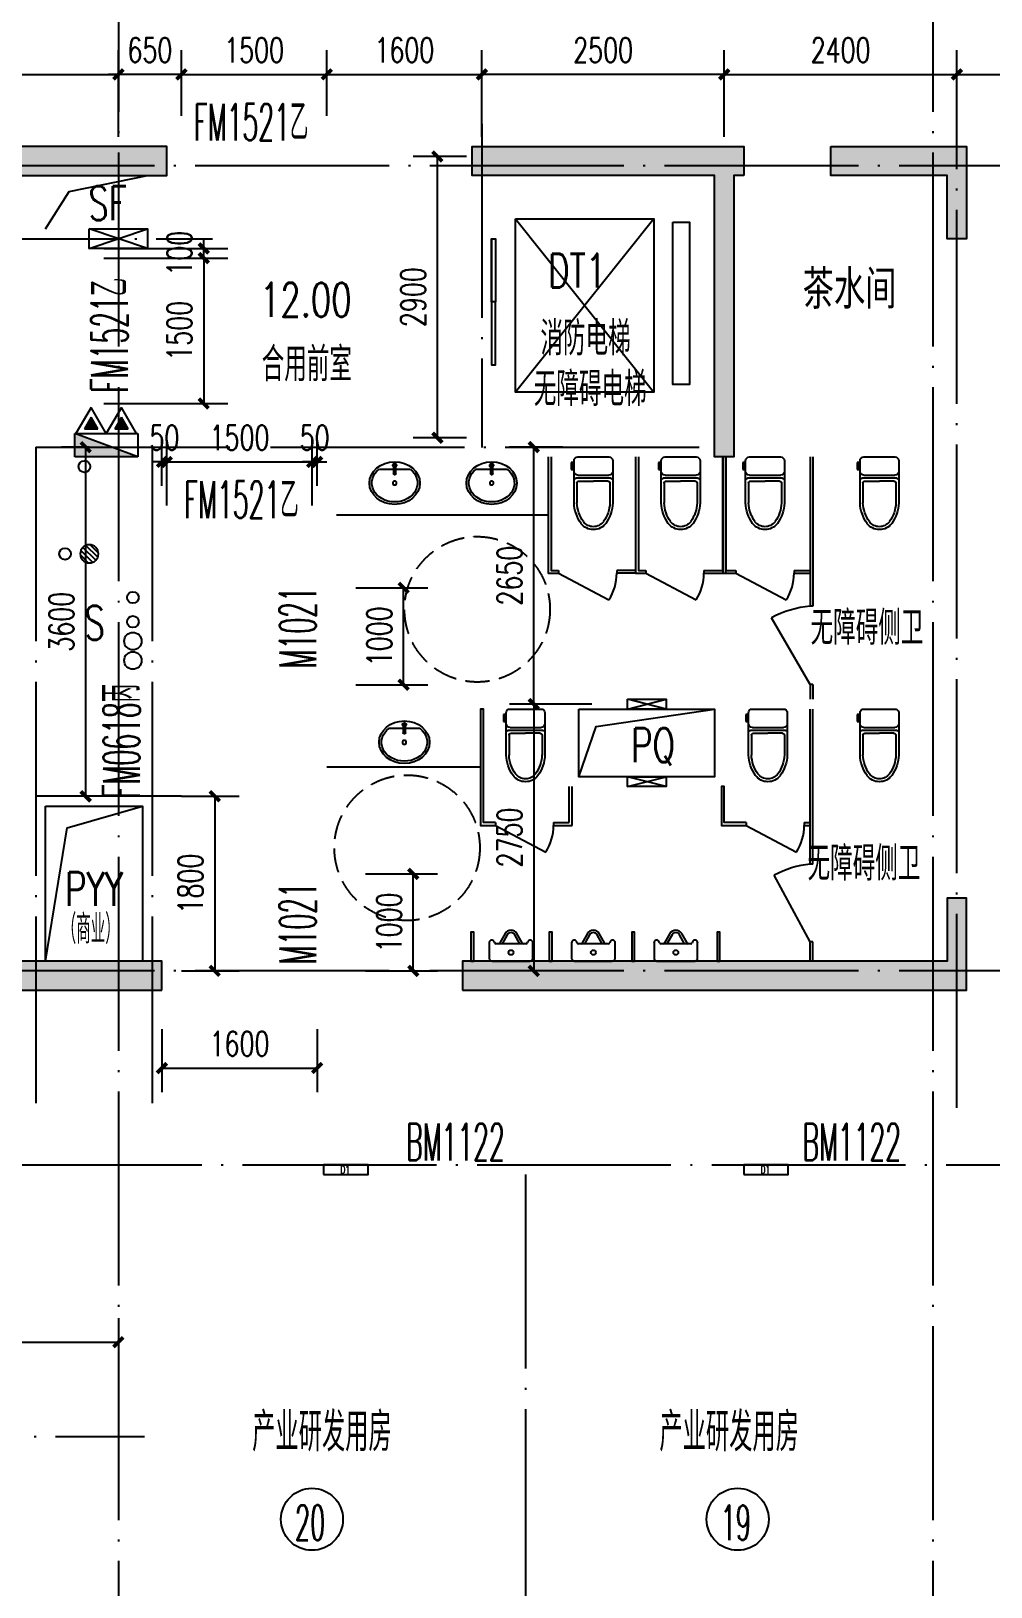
# Model space of a CAD drawing. Extents: x 1980812 to 2578970, y -669191 to 284498.
# Drawn here: x 2010667 to 2020566, y -249983 to -233941 of the extents above; entities that cross this region are included whole.
import ezdxf
from ezdxf.enums import TextEntityAlignment as Align

# ---------------------------------------------------------------- set-up
doc = ezdxf.new("R2010")
doc.units = 0
doc.header["$LTSCALE"] = 1000
doc.header["$MEASUREMENT"] = 0
for name, pattern in [('CONTINOUS', [0]), ('DASH', [0.35, 0.25, -0.1]), ('DOTE', [2.42, 2, -0.2, 0.02, -0.2]), ('J-A栋塔楼平面图$0$DOTE', [2.42, 2, -0.2, 0.02, -0.2])]:
    doc.linetypes.add(name, pattern=pattern)
for name, color, linetype in [('0-文字（防火门)', 22, 'Continuous'), ('A-FLOR-PFIX', 253, 'Continuous'), ('A-FLOR-TPTN', 44, 'Continuous'), ('COLU', 6, 'Continuous'), ('COLU_HATCH', 251, 'Continuous'), ('dote', 1, 'DOTE'), ('DQ-L', 2, 'Continuous'), ('DQ2', 2, 'Continuous'), ('EQUIP_地漏', 255, 'Continuous'), ('EQUIP_消火栓', 255, 'Continuous'), ('J-A栋塔楼平面图$0$DOTE', 16, 'J-A栋塔楼平面图$0$DOTE'), ('LINE', 31, 'Continuous'), ('VALVE_喷淋', 255, 'Continuous'), ('VPIPE-喷淋', 220, 'Continuous'), ('VPIPE-废水', 30, 'Continuous'), ('VPIPE-污水', 50, 'Continuous'), ('VPIPE-消防', 20, 'Continuous'), ('WINDOW', 2, 'Continuous'), ('房号', 231, 'Continuous'), ('房间名称', 7, 'Continuous'), ('栏杆', 143, 'Continuous'), ('留洞', 63, 'CONTINOUS'), ('空线', 3, 'Continuous'), ('详细尺寸', 11, 'Continuous'), ('详细标注', 231, 'Continuous'), ('门窗编号', 56, 'Continuous'), ('门窗编号（回迁图纸）', 56, 'Continuous')]:
    doc.layers.add(name, color=color, linetype=linetype)
doc.styles.add('_TCH_DIM_T3', font='SIMPLEX', dxfattribs={"width": 0.705882, "bigfont": 'GBCBIG'})
doc.styles.add('D8', font='txtw.shx', dxfattribs={"width": 0.7, "bigfont": 'hztxtw.shx'})
doc.styles.add('DD-CH', font='archs.shx', dxfattribs={"width": 0.75, "bigfont": 'hzxy.shx'})
doc.styles.add('HZF', font='ROMANS2', dxfattribs={"width": 0.7, "bigfont": 'HZDF2'})
doc.styles.add('HZTXTW', font='txtw.shx', dxfattribs={"width": 0.6, "bigfont": 'hztxtw.shx'})
doc.dimstyles.new('_TCH_ARCH&&100', dxfattribs={"dimtxt": 255, "dimasz": 100, "dimexe": 250, "dimexo": 300, "dimgap": 122.5, "dimtad": 1, "dimdec": 0, "dimzin": 0, "dimdsep": 46, "dimtxsty": '_TCH_DIM_T3', "dimblk": 'ARCHTICK', "dimcen": 0.09, "dimclrt": 7, "dimazin": 2, "dimtfac": 1, "dimtdec": 0, "dimtix": 1, "dimtmove": 2, "dimatfit": 3, "dimfxl": 1, "dimtolj": 1, "dimtzin": 0, "dimarcsym": 0})

# ---------------------------------------------------------------- blocks, each defined once
blk = doc.blocks.new('_ArchTick')
at = {"color": 0, "linetype": 'ByBlock', "const_width": 0.4}
blk.add_lwpolyline([(-0.5, -0.5), (0.5, 0.5)], dxfattribs=at)
blk = doc.blocks.new('*D1397')
at = {"layer": 'Defpoints', "color": 0, "transparency": 16777216}
for p in [(-10475, 2848), (-11975, 2100), (-10475, 2100)]:
    blk.add_point(p, dxfattribs=at)
at = {"layer": '详细标注', "color": 0, "lineweight": -2, "transparency": 16777216}
for p, q in [((-11975, 2400), (-11975, 3098)), ((-10475, 2400), (-10475, 3098)), ((-11975, 2848), (-10475, 2848))]:
    blk.add_line(p, q, dxfattribs=at)
at = {"layer": '详细标注', "color": 0, "lineweight": -2, "transparency": 16777216, "xscale": 100, "yscale": 100, "zscale": 100, "rotation": 180}
blk.add_blockref('_ArchTick', (-11975, 2848), dxfattribs=at)
at = {"layer": '详细标注', "color": 0, "lineweight": -2, "transparency": 16777216, "xscale": 100, "yscale": 100, "zscale": 100}
blk.add_blockref('_ArchTick', (-10475, 2848), dxfattribs=at)
at = {"layer": '详细标注', "color": 7, "transparency": 16777216, "insert": (-11225, 3098), "char_height": 255, "attachment_point": 5, "style": '_TCH_DIM_T3'}
blk.add_mtext('\\A1;1500', dxfattribs=at)
blk = doc.blocks.new('*D1398')
at = {"layer": 'Defpoints', "color": 0, "transparency": 16777216}
for p in [(-10425, 2848), (-10475, 2300), (-10425, 2300)]:
    blk.add_point(p, dxfattribs=at)
at = {"layer": '详细标注', "color": 0, "lineweight": -2, "transparency": 16777216}
for p, q in [((-10475, 2600), (-10475, 3098)), ((-10425, 2600), (-10425, 3098)), ((-10475, 2848), (-10575, 2848)), ((-10475, 2848), (-10425, 2848)), ((-10425, 2848), (-10325, 2848))]:
    blk.add_line(p, q, dxfattribs=at)
at = {"layer": '详细标注', "color": 0, "lineweight": -2, "transparency": 16777216, "xscale": 100, "yscale": 100, "zscale": 100}
blk.add_blockref('_ArchTick', (-10475, 2848), dxfattribs=at)
at = {"layer": '详细标注', "color": 0, "lineweight": -2, "transparency": 16777216, "xscale": 100, "yscale": 100, "zscale": 100, "rotation": 180}
blk.add_blockref('_ArchTick', (-10425, 2848), dxfattribs=at)
at = {"layer": '详细标注', "color": 7, "transparency": 16777216, "insert": (-10450, 3098), "char_height": 255, "attachment_point": 5, "style": '_TCH_DIM_T3'}
blk.add_mtext('\\A1;50', dxfattribs=at)
blk = doc.blocks.new('*D1399')
at = {"layer": 'Defpoints', "color": 0, "transparency": 16777216}
for p in [(-12025, 2848), (-12025, 2300), (-11975, 2300)]:
    blk.add_point(p, dxfattribs=at)
at = {"layer": '详细标注', "color": 0, "lineweight": -2, "transparency": 16777216}
for p, q in [((-12025, 2600), (-12025, 3098)), ((-11975, 2600), (-11975, 3098)), ((-12025, 2848), (-12125, 2848)), ((-11975, 2848), (-12025, 2848)), ((-11975, 2848), (-11875, 2848))]:
    blk.add_line(p, q, dxfattribs=at)
at = {"layer": '详细标注', "color": 0, "lineweight": -2, "transparency": 16777216, "xscale": 100, "yscale": 100, "zscale": 100}
for p, rotation in [((-12025, 2848), 3.878342934139161e-09), ((-11975, 2848), 180.0000000038783)]:
    blk.add_blockref('_ArchTick', p, dxfattribs=dict(at, rotation=rotation))
at = {"layer": '详细标注', "color": 7, "transparency": 16777216, "insert": (-12000, 3098), "char_height": 255, "attachment_point": 5, "rotation": 0, "style": '_TCH_DIM_T3'}
blk.add_mtext('\\A1;50', dxfattribs=at)
blk = doc.blocks.new('*D1400')
at = {"layer": 'Defpoints', "color": 0, "transparency": 16777216}
for p in [(-10325, 1550), (-9533, 1550), (-10325, 550)]:
    blk.add_point(p, dxfattribs=at)
at = {"layer": '详细标注', "color": 0, "lineweight": -2, "transparency": 16777216}
for p, q in [((-10025, 1550), (-9283, 1550)), ((-9533, 550), (-9533, 1550)), ((-10025, 550), (-9283, 550))]:
    blk.add_line(p, q, dxfattribs=at)
at = {"layer": '详细标注', "color": 0, "lineweight": -2, "transparency": 16777216, "xscale": 100, "yscale": 100, "zscale": 100}
for p, rotation in [((-9533, 1550), 90), ((-9533, 550), 270)]:
    blk.add_blockref('_ArchTick', p, dxfattribs=dict(at, rotation=rotation))
at = {"layer": '详细标注', "color": 7, "transparency": 16777216, "insert": (-9783, 1050), "char_height": 255, "attachment_point": 5, "rotation": 90, "style": '_TCH_DIM_T3'}
blk.add_mtext('\\A1;1000', dxfattribs=at)
blk = doc.blocks.new('*D1401')
at = {"layer": 'Defpoints', "color": 0, "transparency": 16777216}
for p in [(-10225, -1400), (-9433, -1400), (-10225, -2400)]:
    blk.add_point(p, dxfattribs=at)
at = {"layer": '详细标注', "color": 0, "lineweight": -2, "transparency": 16777216}
for p, q in [((-9925, -1400), (-9183, -1400)), ((-9433, -2400), (-9433, -1400)), ((-9925, -2400), (-9183, -2400))]:
    blk.add_line(p, q, dxfattribs=at)
at = {"layer": '详细标注', "color": 0, "lineweight": -2, "transparency": 16777216, "xscale": 100, "yscale": 100, "zscale": 100}
for p, rotation in [((-9433, -1400), 90), ((-9433, -2400), 270)]:
    blk.add_blockref('_ArchTick', p, dxfattribs=dict(at, rotation=rotation))
at = {"layer": '详细标注', "color": 7, "transparency": 16777216, "insert": (-9683, -1900), "char_height": 255, "attachment_point": 5, "rotation": 90, "style": '_TCH_DIM_T3'}
blk.add_mtext('\\A1;1000', dxfattribs=at)
blk = doc.blocks.new('*D1402')
at = {"layer": 'Defpoints', "color": 0, "transparency": 16777216}
for p in [(-10325, 6844), (-11825, 6116), (-10325, 6116)]:
    blk.add_point(p, dxfattribs=at)
at = {"layer": '详细标注', "color": 0, "lineweight": -2, "transparency": 16777216}
for p, q in [((-11825, 6416), (-11825, 7094)), ((-10325, 6416), (-10325, 7094)), ((-11825, 6844), (-10325, 6844))]:
    blk.add_line(p, q, dxfattribs=at)
at = {"layer": '详细标注', "color": 0, "lineweight": -2, "transparency": 16777216, "xscale": 100, "yscale": 100, "zscale": 100, "rotation": 180}
blk.add_blockref('_ArchTick', (-11825, 6844), dxfattribs=at)
at = {"layer": '详细标注', "color": 0, "lineweight": -2, "transparency": 16777216, "xscale": 100, "yscale": 100, "zscale": 100}
blk.add_blockref('_ArchTick', (-10325, 6844), dxfattribs=at)
at = {"layer": '详细标注', "color": 7, "transparency": 16777216, "insert": (-11075, 7094), "char_height": 255, "attachment_point": 5, "style": '_TCH_DIM_T3'}
blk.add_mtext('\\A1;1500', dxfattribs=at)
blk = doc.blocks.new('*D1403')
at = {"layer": 'Defpoints', "color": 0, "transparency": 16777216}
for p in [(-12475, 6844), (-12475, 6116), (-11825, 6116)]:
    blk.add_point(p, dxfattribs=at)
at = {"layer": '详细标注', "color": 0, "lineweight": -2, "transparency": 16777216}
for p, q in [((-12475, 6416), (-12475, 7094)), ((-11825, 6416), (-11825, 7094)), ((-12475, 6844), (-12575, 6844)), ((-11825, 6844), (-12475, 6844)), ((-11825, 6844), (-11725, 6844))]:
    blk.add_line(p, q, dxfattribs=at)
at = {"layer": '详细标注', "color": 0, "lineweight": -2, "transparency": 16777216, "xscale": 100, "yscale": 100, "zscale": 100}
for p, rotation in [((-12475, 6844), 4.864060441018334e-09), ((-11825, 6844), 180.0000000048641)]:
    blk.add_blockref('_ArchTick', p, dxfattribs=dict(at, rotation=rotation))
at = {"layer": '详细标注', "color": 7, "transparency": 16777216, "insert": (-12150, 7094), "char_height": 255, "attachment_point": 5, "rotation": 0, "style": '_TCH_DIM_T3'}
blk.add_mtext('\\A1;650', dxfattribs=at)
blk = doc.blocks.new('*D1404')
at = {"layer": 'Defpoints', "color": 0, "transparency": 16777216}
for p in [(-12925, 4950), (-12925, 3450), (-11595, 3450)]:
    blk.add_point(p, dxfattribs=at)
at = {"layer": '详细标注', "color": 0, "lineweight": -2, "transparency": 16777216}
for p, q in [((-12625, 4950), (-11345, 4950)), ((-11595, 4950), (-11595, 3450)), ((-12625, 3450), (-11345, 3450))]:
    blk.add_line(p, q, dxfattribs=at)
at = {"layer": '详细标注', "color": 0, "lineweight": -2, "transparency": 16777216, "xscale": 100, "yscale": 100, "zscale": 100}
for p, rotation in [((-11595, 4950), 90), ((-11595, 3450), 270)]:
    blk.add_blockref('_ArchTick', p, dxfattribs=dict(at, rotation=rotation))
at = {"layer": '详细标注', "color": 7, "transparency": 16777216, "insert": (-11845, 4200), "char_height": 255, "attachment_point": 5, "rotation": 90, "style": '_TCH_DIM_T3'}
blk.add_mtext('\\A1;1500', dxfattribs=at)
blk = doc.blocks.new('*D1405')
at = {"layer": 'Defpoints', "color": 0, "transparency": 16777216}
for p in [(-12925, 5050), (-11595, 5050), (-12925, 4950)]:
    blk.add_point(p, dxfattribs=at)
at = {"layer": '详细标注', "color": 0, "lineweight": -2, "transparency": 16777216}
for p, q in [((-11595, 5050), (-11595, 5150)), ((-12625, 5050), (-11345, 5050)), ((-11595, 4950), (-11595, 5050)), ((-12625, 4950), (-11345, 4950)), ((-11595, 4950), (-11595, 4850))]:
    blk.add_line(p, q, dxfattribs=at)
at = {"layer": '详细标注', "color": 0, "lineweight": -2, "transparency": 16777216, "xscale": 100, "yscale": 100, "zscale": 100}
for p, rotation in [((-11595, 5050), 270), ((-11595, 4950), 90)]:
    blk.add_blockref('_ArchTick', p, dxfattribs=dict(at, rotation=rotation))
at = {"layer": '详细标注', "color": 7, "transparency": 16777216, "insert": (-11845, 5000), "char_height": 255, "attachment_point": 5, "rotation": 90, "style": '_TCH_DIM_T3'}
blk.add_mtext('\\A1;100', dxfattribs=at)
blk = doc.blocks.new('*D1406')
at = {"layer": 'Defpoints', "color": 0, "transparency": 16777216}
for p in [(-12125, -600), (-12125, -2400), (-11481, -2400)]:
    blk.add_point(p, dxfattribs=at)
at = {"layer": '详细标注', "color": 0, "lineweight": -2, "transparency": 16777216}
for p, q in [((-11825, -600), (-11231, -600)), ((-11481, -600), (-11481, -2400)), ((-11825, -2400), (-11231, -2400))]:
    blk.add_line(p, q, dxfattribs=at)
at = {"layer": '详细标注', "color": 0, "lineweight": -2, "transparency": 16777216, "xscale": 100, "yscale": 100, "zscale": 100}
for p, rotation in [((-11481, -600), 90), ((-11481, -2400), 270)]:
    blk.add_blockref('_ArchTick', p, dxfattribs=dict(at, rotation=rotation))
at = {"layer": '详细标注', "color": 7, "transparency": 16777216, "insert": (-11731, -1500), "char_height": 255, "attachment_point": 5, "rotation": 90, "style": '_TCH_DIM_T3'}
blk.add_mtext('\\A1;1800', dxfattribs=at)
blk = doc.blocks.new('*D1407')
at = {"layer": 'Defpoints', "color": 0, "transparency": 16777216}
for p in [(-7291, 350), (-8190, -2400), (-7291, -2400)]:
    blk.add_point(p, dxfattribs=at)
at = {"layer": '详细标注', "color": 0, "lineweight": -2, "transparency": 16777216}
for p, q in [((-7591, 350), (-8440, 350)), ((-8190, 350), (-8190, -2400)), ((-7591, -2400), (-8440, -2400))]:
    blk.add_line(p, q, dxfattribs=at)
at = {"layer": '详细标注', "color": 0, "lineweight": -2, "transparency": 16777216, "xscale": 100, "yscale": 100, "zscale": 100}
for p, rotation in [((-8190, 350), 90), ((-8190, -2400), 270)]:
    blk.add_blockref('_ArchTick', p, dxfattribs=dict(at, rotation=rotation))
at = {"layer": '详细标注', "color": 7, "transparency": 16777216, "insert": (-8440, -1025), "char_height": 255, "attachment_point": 5, "rotation": 90, "style": '_TCH_DIM_T3'}
blk.add_mtext('\\A1;2750', dxfattribs=at)
blk = doc.blocks.new('*D1408')
at = {"layer": 'Defpoints', "color": 0, "transparency": 16777216}
for p in [(-8190, 3000), (-7591, 3000), (-7591, 350)]:
    blk.add_point(p, dxfattribs=at)
at = {"layer": '详细标注', "color": 0, "lineweight": -2, "transparency": 16777216}
for p, q in [((-7891, 3000), (-8440, 3000)), ((-8190, 350), (-8190, 3000)), ((-7891, 350), (-8440, 350))]:
    blk.add_line(p, q, dxfattribs=at)
at = {"layer": '详细标注', "color": 0, "lineweight": -2, "transparency": 16777216, "xscale": 100, "yscale": 100, "zscale": 100}
for p, rotation in [((-8190, 3000), 90), ((-8190, 350), 270)]:
    blk.add_blockref('_ArchTick', p, dxfattribs=dict(at, rotation=rotation))
at = {"layer": '详细标注', "color": 7, "transparency": 16777216, "insert": (-8440, 1675), "char_height": 255, "attachment_point": 5, "rotation": 90, "style": '_TCH_DIM_T3'}
blk.add_mtext('\\A1;2650', dxfattribs=at)
blk = doc.blocks.new('*D1409')
at = {"layer": 'Defpoints', "color": 0, "transparency": 16777216}
for p in [(-8725, 6844), (-8725, 5900), (-6225, 5900)]:
    blk.add_point(p, dxfattribs=at)
at = {"layer": '详细标注', "color": 0, "lineweight": -2, "transparency": 16777216}
for p, q in [((-8725, 6200), (-8725, 7094)), ((-6225, 6200), (-6225, 7094)), ((-6225, 6844), (-8725, 6844))]:
    blk.add_line(p, q, dxfattribs=at)
at = {"layer": '详细标注', "color": 0, "lineweight": -2, "transparency": 16777216, "xscale": 100, "yscale": 100, "zscale": 100}
for p, rotation in [((-8725, 6844), 180.0000002486429), ((-6225, 6844), 2.486428662962226e-07)]:
    blk.add_blockref('_ArchTick', p, dxfattribs=dict(at, rotation=rotation))
at = {"layer": '详细标注', "color": 7, "transparency": 16777216, "insert": (-7475, 7094), "char_height": 255, "attachment_point": 5, "rotation": 0, "style": '_TCH_DIM_T3'}
blk.add_mtext('\\A1;2500', dxfattribs=at)
blk = doc.blocks.new('*D1410')
at = {"layer": 'Defpoints', "color": 0, "transparency": 16777216}
for p in [(-3825, 6844), (-6225, 5900), (-3825, 5900)]:
    blk.add_point(p, dxfattribs=at)
at = {"layer": '详细标注', "color": 0, "lineweight": -2, "transparency": 16777216}
for p, q in [((-6225, 6200), (-6225, 7094)), ((-3825, 6200), (-3825, 7094)), ((-6225, 6844), (-3825, 6844))]:
    blk.add_line(p, q, dxfattribs=at)
at = {"layer": '详细标注', "color": 0, "lineweight": -2, "transparency": 16777216, "xscale": 100, "yscale": 100, "zscale": 100, "rotation": 180}
blk.add_blockref('_ArchTick', (-6225, 6844), dxfattribs=at)
at = {"layer": '详细标注', "color": 0, "lineweight": -2, "transparency": 16777216, "xscale": 100, "yscale": 100, "zscale": 100}
blk.add_blockref('_ArchTick', (-3825, 6844), dxfattribs=at)
at = {"layer": '详细标注', "color": 7, "transparency": 16777216, "insert": (-5025, 7094), "char_height": 255, "attachment_point": 5, "style": '_TCH_DIM_T3'}
blk.add_mtext('\\A1;2400', dxfattribs=at)
blk = doc.blocks.new('*D1411')
at = {"layer": 'Defpoints', "color": 0, "transparency": 16777216}
for p in [(-625, 6844), (-3825, 5900), (-625, 5900)]:
    blk.add_point(p, dxfattribs=at)
at = {"layer": '详细标注', "color": 0, "lineweight": -2, "transparency": 16777216}
for p, q in [((-3825, 6200), (-3825, 7094)), ((-625, 6200), (-625, 7094)), ((-3825, 6844), (-625, 6844))]:
    blk.add_line(p, q, dxfattribs=at)
at = {"layer": '详细标注', "color": 0, "lineweight": -2, "transparency": 16777216, "xscale": 100, "yscale": 100, "zscale": 100, "rotation": 180}
blk.add_blockref('_ArchTick', (-3825, 6844), dxfattribs=at)
at = {"layer": '详细标注', "color": 0, "lineweight": -2, "transparency": 16777216, "xscale": 100, "yscale": 100, "zscale": 100}
blk.add_blockref('_ArchTick', (-625, 6844), dxfattribs=at)
at = {"layer": '详细标注', "color": 7, "transparency": 16777216, "insert": (-2225, 7094), "char_height": 255, "attachment_point": 5, "style": '_TCH_DIM_T3'}
blk.add_mtext('\\A1;3200', dxfattribs=at)
blk = doc.blocks.new('*D1418')
at = {"layer": 'Defpoints', "color": 0, "transparency": 16777216}
for p in [(-8725, 6844), (-10325, 6200), (-8725, 6200)]:
    blk.add_point(p, dxfattribs=at)
at = {"layer": '详细标注', "color": 0, "lineweight": -2, "transparency": 16777216}
for p, q in [((-10325, 6500), (-10325, 7094)), ((-8725, 6500), (-8725, 7094)), ((-10325, 6844), (-8725, 6844))]:
    blk.add_line(p, q, dxfattribs=at)
at = {"layer": '详细标注', "color": 0, "lineweight": -2, "transparency": 16777216, "xscale": 100, "yscale": 100, "zscale": 100, "rotation": 180}
blk.add_blockref('_ArchTick', (-10325, 6844), dxfattribs=at)
at = {"layer": '详细标注', "color": 0, "lineweight": -2, "transparency": 16777216, "xscale": 100, "yscale": 100, "zscale": 100}
blk.add_blockref('_ArchTick', (-8725, 6844), dxfattribs=at)
at = {"layer": '详细标注', "color": 7, "transparency": 16777216, "insert": (-9525, 7094), "char_height": 255, "attachment_point": 5, "style": '_TCH_DIM_T3'}
blk.add_mtext('\\A1;1600', dxfattribs=at)
blk = doc.blocks.new('*D1419')
at = {"layer": 'Defpoints', "color": 0, "transparency": 16777216}
for p in [(-12475, 6844), (-16725, 5900), (-12475, 5900)]:
    blk.add_point(p, dxfattribs=at)
at = {"layer": '详细标注', "color": 0, "lineweight": -2, "transparency": 16777216}
for p, q in [((-16725, 6200), (-16725, 7094)), ((-12475, 6200), (-12475, 7094)), ((-16725, 6844), (-12475, 6844))]:
    blk.add_line(p, q, dxfattribs=at)
at = {"layer": '详细标注', "color": 0, "lineweight": -2, "transparency": 16777216, "xscale": 100, "yscale": 100, "zscale": 100, "rotation": 180}
blk.add_blockref('_ArchTick', (-16725, 6844), dxfattribs=at)
at = {"layer": '详细标注', "color": 0, "lineweight": -2, "transparency": 16777216, "xscale": 100, "yscale": 100, "zscale": 100}
blk.add_blockref('_ArchTick', (-12475, 6844), dxfattribs=at)
at = {"layer": '详细标注', "color": 7, "transparency": 16777216, "insert": (-14600, 7094), "char_height": 255, "attachment_point": 5, "style": '_TCH_DIM_T3'}
blk.add_mtext('\\A1;4250', dxfattribs=at)
blk = doc.blocks.new('*D1420')
at = {"layer": 'Defpoints', "color": 0, "transparency": 16777216}
for p in [(-12812, 3000), (-12475, 3000), (-12475, -600)]:
    blk.add_point(p, dxfattribs=at)
at = {"layer": '详细标注', "color": 0, "lineweight": -2, "transparency": 16777216}
for p, q in [((-12775, 3000), (-13062, 3000)), ((-12812, -600), (-12812, 3000)), ((-12775, -600), (-13062, -600))]:
    blk.add_line(p, q, dxfattribs=at)
at = {"layer": '详细标注', "color": 0, "lineweight": -2, "transparency": 16777216, "xscale": 100, "yscale": 100, "zscale": 100}
for p, rotation in [((-12812, 3000), 90), ((-12812, -600), 270)]:
    blk.add_blockref('_ArchTick', p, dxfattribs=dict(at, rotation=rotation))
at = {"layer": '详细标注', "color": 7, "transparency": 16777216, "insert": (-13062, 1200), "char_height": 255, "attachment_point": 5, "rotation": 90, "style": '_TCH_DIM_T3'}
blk.add_mtext('\\A1;3600', dxfattribs=at)
blk = doc.blocks.new('*D1435')
at = {"layer": 'Defpoints', "color": 0, "transparency": 16777216}
for p in [(-9184, 5997), (-8585, 5997), (-8585, 3097)]:
    blk.add_point(p, dxfattribs=at)
at = {"layer": '详细标注', "color": 0, "lineweight": -2, "transparency": 16777216}
for p, q in [((-8885, 5997), (-9434, 5997)), ((-9184, 3097), (-9184, 5997)), ((-8885, 3097), (-9434, 3097))]:
    blk.add_line(p, q, dxfattribs=at)
at = {"layer": '详细标注', "color": 0, "lineweight": -2, "transparency": 16777216, "xscale": 100, "yscale": 100, "zscale": 100}
for p, rotation in [((-9184, 5997), 90), ((-9184, 3097), 270)]:
    blk.add_blockref('_ArchTick', p, dxfattribs=dict(at, rotation=rotation))
at = {"layer": '详细标注', "color": 7, "transparency": 16777216, "insert": (-9434, 4547), "char_height": 255, "attachment_point": 5, "rotation": 90, "style": '_TCH_DIM_T3'}
blk.add_mtext('\\A1;2900', dxfattribs=at)
blk = doc.blocks.new('A-UR2')
for p, q in [((-225, 190), (-225, 30)), ((-168, 190), (-171, 199)), ((154, 180), (-154, 180)), ((-61, 284), (-116, 188)), ((116, 188), (61, 284)), ((171, 199), (168, 190)), ((225, 30), (225, 190)), ((-195, 0), (195, 0))]:
    blk.add_line(p, q)
at = {"color": 252}
for p, q in [((-39, 272), (-91, 180)), ((91, 180), (39, 272))]:
    blk.add_line(p, q, dxfattribs=at)
blk.add_circle((0, 90), 25, dxfattribs=at)
for centre, radius, start, end in [((-198, 190), 27.5, 18.9246, 180), ((-154, 195), 15, 198.9246, 270), ((-129, 195), 15, 270, 330.5129), ((0, 250), 70, 29.4871, 150.5129), ((129, 195), 15, 209.4871, 270), ((154, 195), 15, 270, 341.0754), ((198, 190), 27.5, 0, 161.0754), ((-195, 30), 30, 180, 270), ((195, 30), 30, 270, 0)]:
    blk.add_arc(centre, radius, start, end)
blk.add_arc((0, 250), 45, 29.4871, 150.5129, dxfattribs=at)
blk = doc.blocks.new('A-SINK-4')
for p, q in [((-13, 78), (-13, 170)), ((13, 170), (13, 78)), ((-158, 126), (-13, 126)), ((13, 78), (-13, 78)), ((13, 126), (158, 126))]:
    blk.add_line(p, q)
blk.add_circle((0, 270), 20)
for centre, radius, start, end in [((0, 170), 13.5, 0, 180), ((0, 88), 19.5, 133.6408, 46.2627)]:
    blk.add_arc(centre, radius, start, end)
at = {"extrusion": (0, 0, -1)}
blk.add_ellipse((0, 270), major_axis=(260, 0), ratio=0.846154, dxfattribs=at)
blk.add_ellipse((0, 270), major_axis=(-235, 0), ratio=0.829787, start_param=2.310338, end_param=7.11444)
blk = doc.blocks.new('A-WC4')
for p, q in [((-200, 475), (-200, 40)), ((200, 40), (200, 475)), ((180, 220), (-180, 220)), ((-160, 190), (160, 190)), ((-228, 57), (-228, 130)), ((-228, 130), (-210, 130)), ((-210, 57), (-228, 57)), ((-210, 130), (-210, 115)), ((-210, 115), (-200, 115)), ((-210, 72), (-210, 115)), ((-200, 72), (-210, 72)), ((-210, 72), (-210, 57)), ((-160, 0), (160, 0))]:
    blk.add_line(p, q)
at = {"color": 251}
for p, q in [((-170, 270), (-170, 476)), ((170, 270), (170, 475)), ((-150, 250), (0, 250)), ((150, 250), (0, 250))]:
    blk.add_line(p, q, dxfattribs=at)
for centre, radius, start, end in [((189, 460), 389, 144.5404, 177.815), ((0, 590), 160, 90, 143.2005), ((0, 590), 160, 36.7995, 90), ((-189, 460), 389, 2.185, 35.4596), ((-180, 240), 20, 180, 270), ((-160, 150), 40, 90, 180), ((160, 150), 40, 0, 90), ((180, 240), 20, 270, 0), ((-160, 40), 40, 180, 270), ((160, 40), 40, 270, 0)]:
    blk.add_arc(centre, radius, start, end)
for centre, radius, start, end in [((189, 460), 359, 144.5982, 177.815), ((0, 590), 130, 90, 143.0508), ((0, 590), 130, 36.9492, 90), ((-189, 460), 359, 2.185, 35.4018), ((-150, 270), 20, 180, 270), ((150, 270), 20, 270, 0)]:
    blk.add_arc(centre, radius, start, end, dxfattribs=at)
blk = doc.blocks.new('*D1436')
at = {"layer": 'Defpoints', "color": 0, "transparency": 16777216}
for p in [(-12025, -2700), (-10425, -2700), (-10425, -3402)]:
    blk.add_point(p, dxfattribs=at)
at = {"layer": '详细标注', "color": 0, "lineweight": -2, "transparency": 16777216}
for p, q in [((-12025, -3000), (-12025, -3652)), ((-10425, -3000), (-10425, -3652)), ((-12025, -3402), (-10425, -3402))]:
    blk.add_line(p, q, dxfattribs=at)
at = {"layer": '详细标注', "color": 0, "lineweight": -2, "transparency": 16777216, "xscale": 100, "yscale": 100, "zscale": 100, "rotation": 180}
blk.add_blockref('_ArchTick', (-12025, -3402), dxfattribs=at)
at = {"layer": '详细标注', "color": 0, "lineweight": -2, "transparency": 16777216, "xscale": 100, "yscale": 100, "zscale": 100}
blk.add_blockref('_ArchTick', (-10425, -3402), dxfattribs=at)
at = {"layer": '详细标注', "color": 7, "transparency": 16777216, "insert": (-11225, -3152), "char_height": 255, "attachment_point": 5, "style": '_TCH_DIM_T3'}
blk.add_mtext('\\A1;1600', dxfattribs=at)
blk = doc.blocks.new('A$C18E54BEC')
at = {"layer": '房号'}
for centre in [(16897, -21655), (21288, -21655)]:
    blk.add_circle(centre, 320, dxfattribs=at)
at = {"layer": '房号', "style": 'HZTXTW', "width": 0.506757}
for s, p in [('20', (16722, -21869)), ('19', (21113, -21869))]:
    blk.add_text(s, height=358.4, dxfattribs=at).set_placement(p)
blk = doc.blocks.new('A$C1FE24B19')
at = {"layer": '房间名称', "style": 'HZTXTW', "width": 0.6}
for p in [(17000, -20754), (21200, -20754)]:
    blk.add_text('产业研发用房', height=400, rotation=0.0006, dxfattribs=at).set_placement(p, align=Align.MIDDLE_CENTER)
blk = doc.blocks.new('*D1642')
at = {"layer": 'Defpoints', "color": 0, "transparency": 16777216}
for p in [(12100, -19281), (14900, -19281), (14900, -19828)]:
    blk.add_point(p, dxfattribs=at)
at = {"layer": '房号', "color": 0, "lineweight": -2, "transparency": 16777216}
for p, q in [((12100, -19581), (12100, -20078)), ((14900, -19581), (14900, -20078)), ((12100, -19828), (14900, -19828))]:
    blk.add_line(p, q, dxfattribs=at)
at = {"layer": '房号', "color": 0, "lineweight": -2, "transparency": 16777216, "xscale": 100, "yscale": 100, "zscale": 100, "rotation": 180}
blk.add_blockref('_ArchTick', (12100, -19828), dxfattribs=at)
at = {"layer": '房号', "color": 0, "lineweight": -2, "transparency": 16777216, "xscale": 100, "yscale": 100, "zscale": 100}
blk.add_blockref('_ArchTick', (14900, -19828), dxfattribs=at)
at = {"layer": '房号', "color": 7, "transparency": 16777216, "insert": (13500, -19578), "char_height": 255, "attachment_point": 5, "style": '_TCH_DIM_T3'}
blk.add_mtext('\\A1;2800', dxfattribs=at)
blk = doc.blocks.new('18~23层墙柱')
at = {"layer": 'COLU_HATCH'}
h = blk.add_hatch(color=256, dxfattribs=at)
h.dxf.hatch_style = 1
h.paths.add_polyline_path([(15350, 7100), (15350, 7400), (10950, 7400), (10950, 7600), (10750, 7600), (10750, 15300), (10950, 15300), (10950, 15500), (15400, 15500), (15400, 15800), (10450, 15800), (10450, 7100)])
h = blk.add_hatch(color=256, dxfattribs=at)
h.dxf.hatch_style = 1
h.paths.add_polyline_path([(22250, 15800), (22250, 15500), (23450, 15500), (23450, 14850), (23650, 14850), (23650, 15800)])
h.paths.add_polyline_path([(21350, 15500), (21350, 15800), (18550, 15800), (18550, 15500)])
h = blk.add_hatch(color=256, dxfattribs=at)
h.dxf.hatch_style = 1
h.paths.add_polyline_path([(21250, 12600), (21250, 15500), (21050, 15500), (21050, 12600)])
h = blk.add_hatch(color=256, dxfattribs=at)
h.dxf.hatch_style = 1
h.paths.add_polyline_path([(18450, 7100), (23650, 7100), (23650, 8050), (23450, 8050), (23450, 7400), (18450, 7400)])
at = {"layer": 'COLU'}
for points in [[(15350, 7100), (15350, 7400), (10950, 7400), (10950, 7600), (10750, 7600), (10750, 15300), (10950, 15300), (10950, 15500), (15400, 15500), (15400, 15800), (10450, 15800), (10450, 7100)], [(18450, 7100), (23650, 7100), (23650, 8050), (23450, 8050), (23450, 7400), (18450, 7400)]]:
    blk.add_lwpolyline(points, close=True, dxfattribs=at)
for points in [[(21350, 15500), (21250, 15500), (21250, 12600), (21050, 12600), (21050, 15500), (18550, 15500), (18550, 15800), (21350, 15800), (21350, 15500)], [(22250, 15800), (23650, 15800), (23650, 14850), (23450, 14850), (23450, 15500), (22250, 15500), (22250, 15800)]]:
    blk.add_lwpolyline(points, dxfattribs=at)
blk = doc.blocks.new('*D116')
at = {"layer": 'Defpoints', "color": 0, "transparency": 16777216}
for p in [(2011917, -241831), (2011917, -243631), (2012561, -243631)]:
    blk.add_point(p, dxfattribs=at)
at = {"layer": '详细标注', "color": 0, "lineweight": -2, "transparency": 16777216}
for p, q in [((2012217, -241831), (2012811, -241831)), ((2012561, -241831), (2012561, -243631)), ((2012217, -243631), (2012811, -243631))]:
    blk.add_line(p, q, dxfattribs=at)
at = {"layer": '详细标注', "color": 0, "lineweight": -2, "transparency": 16777216, "xscale": 100, "yscale": 100, "zscale": 100}
for p, rotation in [((2012561, -241831), 90), ((2012561, -243631), 270)]:
    blk.add_blockref('_ArchTick', p, dxfattribs=dict(at, rotation=rotation))
at = {"layer": '详细标注', "color": 7, "transparency": 16777216, "insert": (2012311, -242731), "char_height": 255, "attachment_point": 5, "rotation": 90, "style": '_TCH_DIM_T3'}
blk.add_mtext('\\A1;1800', dxfattribs=at)
blk = doc.blocks.new('灭火器')
at = {"layer": 'VALVE_喷淋'}
for points in [[(-87, 50), (-156, 170), (-225, 50)], [(225, 50), (156, 170), (87, 50)]]:
    blk.add_hatch(color=8, dxfattribs=at).paths.add_polyline_path(points)
at = {"layer": 'EQUIP_消火栓'}
for p, q in [((-156, 270), (-312, 0)), ((-156, 170), (-225, 50)), ((0, 0), (-156, 270)), ((-87, 50), (-156, 170)), ((156, 270), (0, 0)), ((156, 170), (87, 50)), ((312, 0), (156, 270)), ((225, 50), (156, 170)), ((-225, 50), (-87, 50)), ((0, 0), (312, 0)), ((87, 50), (225, 50)), ((-312, 0), (0, 0))]:
    blk.add_line(p, q, dxfattribs=at)
blk = doc.blocks.new('$TwtSys$00000434')
for p, q in [((-0.5, 0.5), (-0.5, -0.5)), ((-0.5, -0.5), (0.5, 0.5)), ((0.5, 0.5), (-0.5, 0.5)), ((0.5, -0.5), (0.5, 0.5)), ((-0.5, -0.5), (0.5, -0.5))]:
    blk.add_line(p, q)
blk.add_solid([(0.5, -0.5), (0.5, 0.5), (-0.5, -0.5)])
blk = doc.blocks.new('$TwtSys$00000141')
for p, q in [((-94, 8), (-10, 92)), ((-94, 8), (-10, 92)), ((-87, -35), (35, 87)), ((-87, -35), (35, 87)), ((-66, -66), (66, 66)), ((-66, -66), (66, 66)), ((-32, -87), (88, 33)), ((-32, -87), (88, 33)), ((11, -92), (92, -11)), ((11, -92), (92, -11))]:
    blk.add_line(p, q)
blk.add_circle((0, 0), 94)
blk.add_circle((0, 0), 94)
blk = doc.blocks.new('A$C2E4B453C')
at = {"layer": 'J-A栋塔楼平面图$0$DOTE'}
blk.add_line((18650, -7265), (18650, -10603), dxfattribs=at)
at = {"layer": 'VPIPE-喷淋', "linetype": 'Continuous'}
for centre in [(15050, -12600), (15050, -12800)]:
    blk.add_circle(centre, 90, dxfattribs=at)
at = {"layer": 'VPIPE-废水', "linetype": 'Continuous'}
blk.add_circle((14350, -11700), 60, dxfattribs=at)
at = {"layer": 'VPIPE-污水', "linetype": 'Continuous'}
for centre in [(15050, -12150), (15050, -12400)]:
    blk.add_circle(centre, 60, dxfattribs=at)
at = {"layer": 'VPIPE-消防', "linetype": 'Continuous'}
blk.add_circle((14550, -10800), 60, dxfattribs=at)
at = {"layer": 'EQUIP_地漏', "xscale": -1, "rotation": 2.75409889306359e-09}
blk.add_blockref('$TwtSys$00000141', (14600, -11700), dxfattribs=at)
at = {"layer": 'EQUIP_消火栓'}
blk.add_blockref('灭火器', (14775, -10460), dxfattribs=at)
at = {"layer": 'EQUIP_消火栓', "xscale": -650.0000000000002, "yscale": 240, "zscale": 650.0000000000002, "rotation": 1.571400130018219e-06}
blk.add_blockref('$TwtSys$00000434', (14775, -10580), dxfattribs=at)
blk = doc.blocks.new('DQ-EL-D1')
at = {"layer": 'DQ2'}
blk.add_lwpolyline([(-230, -50), (230, -50), (230, 50), (-230, 50)], close=True, dxfattribs=at)
at = {"layer": 'DQ2', "style": 'D8', "width": 0.7}
blk.add_text('D1', height=80, dxfattribs=at).set_placement((-8, 0), align=Align.MIDDLE)
blk = doc.blocks.new('A$C59A97BA9')
at = {"layer": 'DQ-L'}
for p in [(17247, -18050), (21580, -18050)]:
    blk.add_blockref('DQ-EL-D1', p, dxfattribs=at)
blk = doc.blocks.new('sthnsth')
at = {"layer": '门窗编号（回迁图纸）', "style": 'HZTXTW', "width": 0.5}
blk.add_text('BM1122', height=380, dxfattribs=at).set_placement((2008429, 252506))
blk = doc.blocks.new('strhsthst')
at = {"layer": '门窗编号'}
for p in [(6105, -498091), (10193, -498091)]:
    blk.add_blockref('sthnsth', p, dxfattribs=at)
blk = doc.blocks.new('核心筒高区卫生间')
at = {"layer": 'A-FLOR-PFIX'}
for p, q in [((-8040, 2300), (-10225, 2300)), ((-8740, -300), (-10325, -300))]:
    blk.add_line(p, q, dxfattribs=at)
at = {"layer": 'A-FLOR-TPTN'}
for p, q in [((-5340, 2900), (-5340, 1359.4)), ((-5310, 2900), (-5310, 1359.4)), ((-5340, 2295.6), (-5340, 1359.4)), ((-5310, 2295.6), (-5310, 1359.4)), ((-7935, 1730), (-7935, 1700)), ((-7935, 1700), (-7415.4, 1425)), ((-7335, 1730), (-7335, 1700)), ((-7335, 1730), (-7335, 1700)), ((-7140, 1730), (-7335, 1730)), ((-7140, 1700), (-7335, 1700)), ((-7035, 1730), (-7035, 1700)), ((-7035, 1700), (-6515.4, 1425)), ((-6435, 1730), (-6435, 1700)), ((-6105, 1730), (-6105, 1700)), ((-6105, 1700), (-5585.4, 1425)), ((-5505, 1730), (-5340, 1730)), ((-5505, 1730), (-5505, 1700)), ((-5505, 1700), (-5340, 1700)), ((-5310, 1359.4), (-5340, 1359.4)), ((-5340, 554.4), (-5738.2, 1239.2)), ((-5340, 554.4), (-5340, 400)), ((-5310, 554.4), (-5340, 554.4)), ((-5310, 554.4), (-5310, 400)), ((-5340, -1300), (-5340, 300)), ((-5310, -1300), (-5310, 300)), ((-7825, -870), (-7825, -500)), ((-7795, -900), (-7795, -500)), ((-8585, -870), (-8585, -900)), ((-8585, -900), (-8065.4, -1175)), ((-7985, -870), (-7825, -870)), ((-7985, -870), (-7985, -900)), ((-7985, -900), (-7795, -900)), ((-6000, -870), (-6000, -900)), ((-6000, -900), (-5480.4, -1175)), ((-5400, -870), (-5340, -870)), ((-5400, -870), (-5400, -900)), ((-5400, -900), (-5340, -900)), ((-5340, -2100), (-5709.8, -1414.9)), ((-5310, -1300), (-5340, -1300)), ((-5340, -2300), (-5340, -2100)), ((-5310, -2100), (-5340, -2100)), ((-5310, -2300), (-5310, -2100))]:
    blk.add_line(p, q, dxfattribs=at)
for points in [[(-8040, 2900), (-8040, 1700), (-7935, 1700)], [(-8010, 2900), (-8010, 1730), (-7935, 1730)], [(-7140, 2900), (-7140, 1700), (-7035, 1700)], [(-7110, 2900), (-7110, 1730), (-7035, 1730)], [(-6435, 1730), (-6240, 1730), (-6240, 2900)], [(-6435, 1700), (-6210, 1700), (-6210, 2900)], [(-6240, 2900), (-6240, 1700), (-6105, 1700)], [(-6210, 2900), (-6210, 1730), (-6105, 1730)], [(-8585, -870), (-8710, -870), (-8710, 300), (-8740, 300), (-8740, -900), (-8585, -900)], [(-6000, -870), (-6225, -870), (-6225, -500), (-6255, -500), (-6255, -900), (-6000, -900)]]:
    blk.add_lwpolyline(points, dxfattribs=at)
for points in [[(-8840, -2300), (-8810, -2300), (-8810, -2000), (-8840, -2000)], [(-8030, -2300), (-8000, -2300), (-8000, -2000), (-8030, -2000)], [(-7180, -2300), (-7150, -2300), (-7150, -2000), (-7180, -2000)], [(-6300, -2300), (-6270, -2300), (-6270, -2000), (-6300, -2000)]]:
    blk.add_lwpolyline(points, close=True, dxfattribs=at)
for centre, radius, start, end in [((-7847.1, 1700.4), 512.1, 327.46166, 359.95019), ((-6947.1, 1700.4), 512.1, 327.46166, 359.95019), ((-6017.1, 1700.4), 512.1, 327.46166, 359.95019), ((-5266.2, 395.5), 966.8, 94.37735, 119.22542), ((-8497.1, -899.6), 512.1, 327.46166, 359.95019), ((-5912.1, -899.6), 512.1, 327.46166, 359.95019), ((-5256, -2223.4), 927.2, 95.20049, 119.30847)]:
    blk.add_arc(centre, radius, start, end, dxfattribs=at)
at = {"layer": 'dote'}
for p, q in [((-3825, -3812.6), (-3825, 6515.4)), ((-16925, 5150), (-11502.5, 5150)), ((-13325, 3000), (-13325, -3765.6)), ((-13325, 3000), (-6325, 3000)), ((-12125, 3000), (-12125, -3765.6)), ((-11825, -600), (-13325, -600))]:
    blk.add_line(p, q, dxfattribs=at)
at = {"layer": 'LINE', "linetype": 'DASH'}
for centre in [(-8773.1, 1328), (-9496.8, -1130.8)]:
    blk.add_circle(centre, 750, dxfattribs=at)
at = {"layer": 'WINDOW', "color": 3}
for p, q in [((-6952.6, 5355.7), (-8377.9, 3567.3)), ((-8377.9, 5355.7), (-6952.6, 3567.3))]:
    blk.add_line(p, q, dxfattribs=at)
for points in [[(-8377.9, 5355.7), (-6952.6, 5355.7), (-6952.6, 3567.3), (-8377.9, 3567.3)], [(-6756.6, 5319), (-6585, 5319), (-6585, 3646.9), (-6756.6, 3646.9)]]:
    blk.add_lwpolyline(points, close=True, dxfattribs=at)
at = {"layer": 'WINDOW'}
for points in [[(-8583.9, 4500), (-8625, 4500), (-8625, 5150), (-8583.9, 5150)], [(-8583.9, 4500), (-8625, 4500), (-8625, 3850), (-8583.9, 3850)]]:
    blk.add_lwpolyline(points, close=True, dxfattribs=at)
at = {"layer": '房间名称'}
blk.add_line((-8625, 5150), (-8625, 3850), dxfattribs=at)
at = {"layer": '栏杆'}
blk.add_lwpolyline([(-13225, -700), (-12225, -700), (-12225, -2300), (-13225, -2300)], close=True, dxfattribs=at)
at = {"layer": '留洞'}
blk.add_lwpolyline([(-7725, -400), (-7547.2, 120.8), (-6325, 300)], dxfattribs=at)
blk.add_lwpolyline([(-7725, 300), (-6325, 300), (-6325, -400), (-7725, -400)], close=True, dxfattribs=at)
at = {"layer": '空线'}
for p, q in [((-12775, 5050), (-12175, 5250)), ((-12175, 5050), (-12775, 5250)), ((-7225, 300), (-6825, 400)), ((-6825, 300), (-7225, 400)), ((-7225, -500), (-6825, -400)), ((-6825, -500), (-7225, -400))]:
    blk.add_line(p, q, dxfattribs=at)
for points in [[(-13225, 5250), (-12983, 5638), (-12175, 5800)], [(-13225, -2300), (-13002.2, -926.2), (-12225, -700)]]:
    blk.add_lwpolyline(points, dxfattribs=at)
for points in [[(-12775, 5250), (-12175, 5250), (-12175, 5050), (-12775, 5050)], [(-7225, 400), (-6825, 400), (-6825, 300), (-7225, 300)], [(-7225, -400), (-6825, -400), (-6825, -500), (-7225, -500)]]:
    blk.add_lwpolyline(points, close=True, dxfattribs=at)
at = {"layer": 'A-FLOR-PFIX', "xscale": -1, "rotation": 180}
for name, p in [('A-WC4', (-7575, 2900)), ('A-WC4', (-6675, 2900)), ('A-WC4', (-5805, 2900)), ('A-WC4', (-4625, 2900)), ('A-SINK-4', (-9625, 2900)), ('A-SINK-4', (-8625, 2900)), ('A-SINK-4', (-9525, 226.9)), ('A-WC4', (-8275, 300)), ('A-WC4', (-5775, 300))]:
    blk.add_blockref(name, p, dxfattribs=at)
at = {"layer": 'A-FLOR-PFIX', "extrusion": (0, 0, -1), "zscale": -1, "rotation": 180}
blk.add_blockref('A-WC4', (4625, 300), dxfattribs=at)
at = {"layer": 'A-FLOR-PFIX'}
for p in [(-8425, -2300), (-7575, -2300), (-6725, -2300)]:
    blk.add_blockref('A-UR2', p, dxfattribs=at)
at = {"layer": '0-文字（防火门)', "style": 'HZTXTW', "width": 0.5}
for p in [(-11699.3, 6161.8), (-11799.3, 2268.8)]:
    blk.add_text('FM1521乙', height=380, dxfattribs=at).set_placement(p)
for s, p in [('FM1521乙', (-12376.4, 3563.1)), ('M1021', (-10434.4, 719.1)), ('FM0618丙', (-12253.4, -624.4, 200)), ('M1021', (-10434.4, -2332.5))]:
    blk.add_text(s, height=380, rotation=90, dxfattribs=at).set_placement(p)
at = {"layer": '房间名称'}
for s, height, style, width, p in [('SF', 350, 'HZF', 0.7, (-12585.4, 5515.6)), ('DT1', 350, 'HZF', 0.7, (-7742.5, 4820.3)), ('12.00', 350, 'HZF', 0.7, (-10541.4, 4519.8)), ('消防电梯', 350, 'HZF', 0.7, (-7655.9, 4121.1)), ('合用前室', 350, 'HZF', 0.7, (-10531.2, 3854.5)), ('无障碍电梯', 350, 'HZF', 0.7, (-7607.9, 3599.1)), ('S', 350, 'HZF', 0.7, (-12719.7, 1189.7)), ('无障碍侧卫', 350, 'HZF', 0.7, (-4752.5, 1136.6)), ('PQ', 350, 'HZF', 0.7, (-6959.2, -72.8)), ('无障碍侧卫', 350, 'HZF', 0.7, (-4784, -1293.9)), ('PYY', 350, 'HZF', 0.7, (-12725.6, -1555.7)), ('（商业）', 300, 'HZTXTW', 0.5, (-12760, -1968.9))]:
    blk.add_text(s, height=height, dxfattribs=dict(at, style=style, width=width)).set_placement(p, align=Align.MIDDLE_CENTER)
at = {"layer": '房间名称', "style": 'DD-CH', "width": 0.85}
blk.add_text('茶水间', height=400, rotation=0.00057, dxfattribs=at).set_placement((-4932.7, 4627.5), align=Align.MIDDLE_CENTER)
at = {"layer": '详细标注'}
for p1, p2, distance, picture, middle in [((-16725, 5900), (-12475, 5900), 943.6, '*D1419', (-14600, 7093.6)), ((-11825, 6116.4), (-12475, 6116.4), -727.2, '*D1403', (-12150, 7093.6)), ((-11825, 6116.4), (-10325, 6116.4), 727.2, '*D1402', (-11075, 7093.6)), ((-10325, 6200), (-8725, 6200), 643.6, '*D1418', (-9525, 7093.6)), ((-6225, 5900), (-8725, 5900), -943.6, '*D1409', (-7475, 7093.6)), ((-6225, 5900), (-3825, 5900), 943.6, '*D1410', (-5025, 7093.6)), ((-3825, 5900), (-625, 5900), 943.6, '*D1411', (-2225, 7093.6)), ((-8585, 3096.9), (-8585, 5996.9), 598.9, '*D1435', (-9433.9, 4546.9)), ((-12925, 4950), (-12925, 5050), -1329.6, '*D1405', (-11845.4, 5000)), ((-12925, 4950), (-12925, 3450), 1329.6, '*D1404', (-11845.4, 4200)), ((-11975.1, 2300), (-12025, 2300), -547.7, '*D1399', (-12000.1, 3097.7)), ((-11975.1, 2100), (-10475.1, 2100), 747.7, '*D1397', (-11225.1, 3097.7)), ((-10475.1, 2300), (-10425, 2300), 547.7, '*D1398', (-10450.1, 3097.7)), ((-12475, -600), (-12475, 3000), 336.8, '*D1420', (-13061.8, 1200)), ((-7590.8, 350), (-7590.8, 3000), 598.9, '*D1408', (-8439.7, 1675)), ((-10325, 550), (-10325, 1550), -792.2, '*D1400', (-9782.8, 1050)), ((-7290.8, 350), (-7290.8, -2400), -898.9, '*D1407', (-8439.7, -1025)), ((-12125, -600), (-12125, -2400), 644, '*D1406', (-11731, -1500)), ((-10225, -2400), (-10225, -1400), -792.2, '*D1401', (-9682.8, -1900))]:
    dim = blk.add_aligned_dim(p1=p1, p2=p2, distance=distance, dimstyle='_TCH_ARCH&&100', dxfattribs=at)
    dim.commit()
    dim.dimension.update_dxf_attribs({"geometry": picture, "text_midpoint": middle})
dim = blk.add_aligned_dim(p1=(-12025, -2700), p2=(-10425, -2700), distance=-701.6, dimstyle='_TCH_ARCH&&100', override={"dimfxl": 150}, dxfattribs=at)
dim.commit()
dim.dimension.update_dxf_attribs({"geometry": '*D1436', "text_midpoint": (-11225, -3151.6)})
blk = doc.blocks.new('A$C6EFC6619')
at = {"layer": 'dote'}
for p, q in [((6500, -18000), (53206.2, -18000)), ((11831.7, -20800), (15168.7, -20800))]:
    blk.add_line(p, q, dxfattribs=at)
at = {"layer": '房号'}
dim = blk.add_aligned_dim(p1=(12100, -19280.9), p2=(14900, -19280.9), distance=-547.5, dimstyle='_TCH_ARCH&&100', override={"dimfxl": 150}, dxfattribs=at)
dim.commit()
dim.dimension.update_dxf_attribs({"geometry": '*D1642', "text_midpoint": (13500, -19578.4)})

msp = doc.modelspace()

# ---------------------------------------------------------------- linework, layer by layer
at = {"layer": 'dote'}
for p, q in [((2011566.5, -218254), (2011566.5, -260354.9)), ((2019966.5, -218254), (2019966.5, -260354.9)), ((2015316.5, -234895.7), (2015316.5, -238234.2)), ((2053079.9, -235331.1), (1988213, -235331.1)), ((2053079.9, -243631.1), (1988213, -243631.1)), ((2015766.5, -245731.1), (2015766.5, -259426.7))]:
    msp.add_line(p, q, dxfattribs=at)

# ---------------------------------------------------------------- block references
at = {"layer": 'COLU'}
for name, p in [('18~23层墙柱', (1996666.5, -250931.1)), ('核心筒高区卫生间', (2024041.5, -241231.1))]:
    msp.add_blockref(name, p, dxfattribs=at)
at = {"layer": 'DQ-L'}
msp.add_blockref('A$C59A97BA9', (1996666.5, -227631.1), dxfattribs=at)
at = {"layer": 'EQUIP_地漏'}
msp.add_blockref('A$C2E4B453C', (1996666.5, -227631.1), dxfattribs=at)
at = {"layer": '房号'}
msp.add_blockref('A$C18E54BEC', (1996666.5, -227631.1), dxfattribs=at)
at = {"layer": '房间名称'}
msp.add_blockref('A$C1FE24B19', (1996666.5, -227631.1), dxfattribs=at)
at = {"layer": '详细尺寸'}
msp.add_blockref('A$C6EFC6619', (1996666.5, -227631.1), dxfattribs=at)
at = {"layer": '门窗编号（回迁图纸）'}
msp.add_blockref('strhsthst', (0, 0), dxfattribs=at)

# ---------------------------------------------------------------- dimensions: what is measured, and where the dimension line sits
at = {"layer": '详细标注'}
dim = msp.add_aligned_dim(p1=(2011916.5, -241831.1), p2=(2011916.5, -243631.1), distance=644, dimstyle='_TCH_ARCH&&100', dxfattribs=at)
dim.commit()
dim.dimension.update_dxf_attribs({"geometry": '*D116', "text_midpoint": (2012310.5, -242731.1)})

doc.saveas('drawing.dxf')
